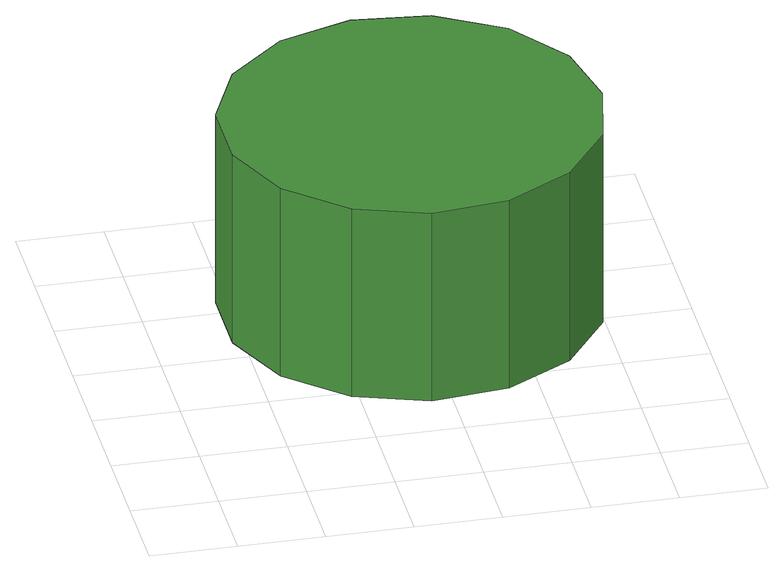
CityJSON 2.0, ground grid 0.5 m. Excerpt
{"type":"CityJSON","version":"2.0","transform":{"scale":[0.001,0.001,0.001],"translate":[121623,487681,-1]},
"CityObjects":{
"tree1":{"type":"SolitaryVegetationObject","attributes":{"function":"something"},"geometry":[{"type":"MultiSurface","lod":"1","boundaries":[[[0,1,2,3,4,5,6,7,8,9,10,11,12,13,14]],[[15,16,17,18,19,20,21,22,23,24,25,26,27,28,29]],[[0,29,28,1]],[[1,28,27,2]],[[2,27,26,3]],[[3,26,25,4]],[[4,25,24,5]],[[5,24,23,6]],[[6,23,22,7]],[[7,22,21,8]],[[8,21,20,9]],[[9,20,19,10]],[[10,19,18,11]],[[11,18,17,12]],[[12,17,16,13]],[[13,16,15,14]],[[14,15,29,0]]]}]}
},
"vertices":[
[2578,1896,1968],[2485,2336,1968],[2220,2699,1968],[1831,2924,1968],[1383,2971,1968],[956,2832,1968],[621,2531,1968],[438,2120,1968],[438,1671,1968],[621,1260,1968],[956,959,1968],[1383,820,1968],[1831,867,1968],[2220,1092,1968],[2485,1456,1968],[2485,1456,765],[2220,1092,765],[1831,867,765],[1383,820,765],[956,959,765],[621,1260,765],[438,1671,765],[438,2120,765],[621,2531,765],[956,2832,765],[1383,2971,765],[1831,2924,765],[2220,2699,765],[2485,2336,765],[2578,1896,765]
]}
